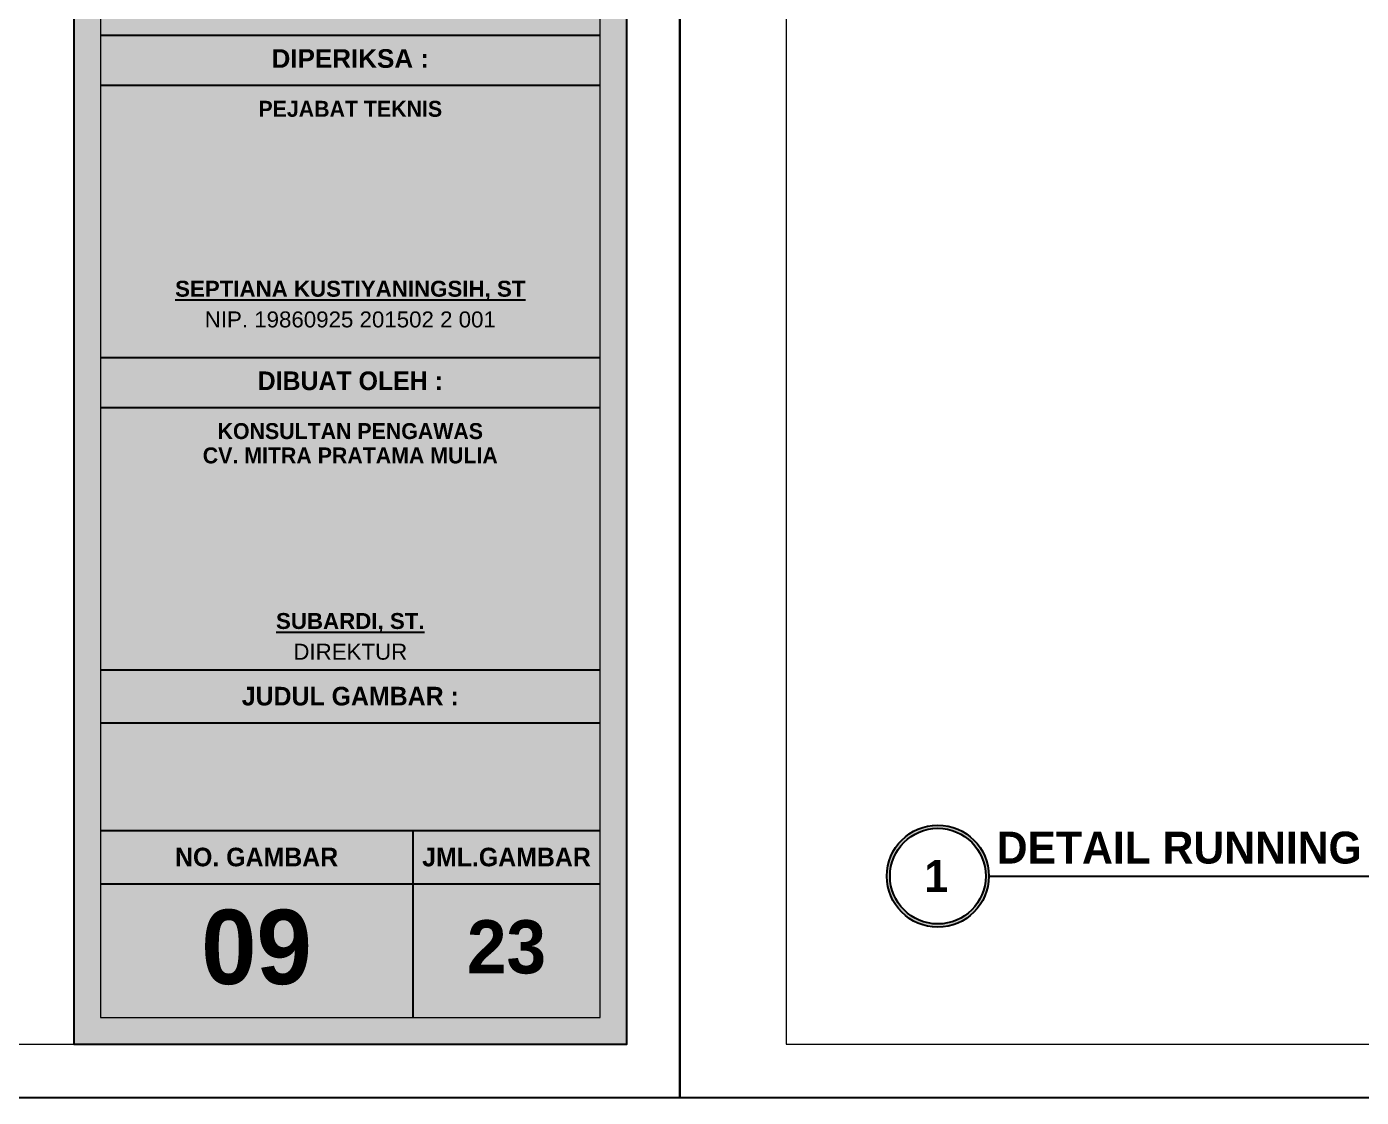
# Model space of a CAD drawing. Header units: centimetres. Extents: x -292707 to 138715, y -53922 to 66277.
# Drawn here: x 36994 to 38876, y -11672 to -10162 of the extents above; entities that cross this region are included whole.
import ezdxf

# ---------------------------------------------------------------- set-up
doc = ezdxf.new("R2010")
doc.units = ezdxf.units.CM
for name, color, linetype in [('A-ALINE-1', 91, 'Continuous'), ('A-ALINE-4', 113, 'Continuous'), ('A-ANNOTATION', 144, 'Continuous'), ('A-TEXT', 254, 'Continuous')]:
    doc.layers.add(name, color=color, linetype=linetype)
doc.layers.add('A-FILL-1', color=250, linetype='Continuous', lineweight=0, true_color=0x333333)
doc.layers.add('A-SWING AREA', color=7, linetype='Continuous', lineweight=0, true_color=0xf7f7f7, transparency=0.2)
doc.styles.add('Scale 170', font='GOTHICB.TTF', dxfattribs={"height": 50})
doc.styles.add('Scale 80', font='GOTHICB.TTF', dxfattribs={"height": 20})

# ---------------------------------------------------------------- blocks, each defined once
blk = doc.blocks.new('jhgkjhkjhkjh')
at = {"layer": 'A-SWING AREA', "transparency": 33554457}
h = blk.add_hatch(color=256, dxfattribs=at)
h.dxf.hatch_style = 1
h.paths.add_polyline_path([(-933.61, 931.53), (-881.61, 931.53), (-881.61, 1218.53), (-933.61, 1218.53)])
at = {"layer": 'A-ALINE-1', "ltscale": 0.25}
blk.add_lwpolyline([(-933.61, 931.53), (-881.61, 931.53), (-881.61, 1218.53), (-933.61, 1218.53)], close=True, dxfattribs=at)
at = {"layer": 'A-ALINE-4', "ltscale": 0.25}
for points in [[(-931.11, 1026.44), (-884.11, 1026.44)], [(-931.11, 1021.72), (-884.11, 1021.72)], [(-931.11, 996.12), (-884.11, 996.12)], [(-931.11, 991.41), (-884.11, 991.41)], [(-931.11, 966.75), (-884.11, 966.75)], [(-931.11, 966.75), (-884.11, 966.75)], [(-931.11, 961.75), (-884.11, 961.75)], [(-931.11, 951.62), (-884.11, 951.62)], [(-901.74, 951.62), (-901.74, 934.03)], [(-931.11, 946.62), (-884.11, 946.62)]]:
    blk.add_lwpolyline(points, dxfattribs=at)
at = {"layer": 'A-FILL-1', "ltscale": 0.25}
blk.add_lwpolyline([(-1286.61, 931.53), (-933.61, 931.53), (-933.61, 1218.53), (-1286.61, 1218.53)], close=True, dxfattribs=at)
at = {"layer": 'A-FILL-1'}
blk.add_lwpolyline([(-931.11, 934.03), (-884.11, 934.03), (-884.11, 1216.03), (-931.11, 1216.03)], close=True, dxfattribs=at)
at = {"layer": 'Defpoints'}
blk.add_lwpolyline([(-1296.61, 926.53), (-876.61, 926.53), (-876.61, 1223.53), (-1296.61, 1223.53)], close=True, dxfattribs=at)
at = {"layer": 'A-TEXT', "ltscale": 0.25, "attachment_point": 5, "style": 'Scale 170'}
for s, width, insert, char_height in [('{\\fArial|b1|i0|c0|p34;DIPERIKSA :}', 47, (-907.61, 1024.22), 1.75), ('PEJABAT TEKNIS', 47, (-907.61, 1019.49), 1.5), ('{\\fArial|b1|i0|c0|p34;\\LSEPTIANA KUSTIYANINGSIH, ST}', 47, (-907.61, 1002.41), 1.5), ('{\\fArial|b0|i0|c0|p34;NIP. 19860925 201502 2 001}', 47, (-907.61, 999.68), 1.5), ('DIBUAT OLEH :', 47, (-907.61, 993.91), 1.75), ('KONSULTAN PENGAWAS', 47, (-907.61, 989.18), 1.5), ('CV. MITRA PRATAMA MULIA', 47, (-907.61, 986.89), 1.5), ('{\\fArial|b1|i0|c0|p34;\\LSUBARDI, ST.}', 47, (-907.61, 971.16), 1.5), ('{\\fArial|b0|i0|c0|p34;DIREKTUR}', 47, (-907.61, 968.43), 1.5), ('{\\fCentury Gothic|b1|i0|c0|p34;JUDUL GAMBAR :}', 47, (-907.61, 964.25), 1.75), ('{\\fCentury Gothic|b1|i0|c0|p34;NO. GAMBAR}', 29.375, (-916.42, 949.12), 1.75), ('{\\fCentury Gothic|b1|i0|c0|p34;JML.GAMBAR}', 29.375, (-892.92, 949.12), 1.75), ('23', 47, (-892.92, 940.65), 5)]:
    blk.add_mtext_dynamic_manual_height_columns(s, width=width, gutter_width=105, heights=[0], dxfattribs=dict(at, insert=insert, char_height=char_height))
blk = doc.blocks.new('*U488')
at = {"layer": 'A-ANNOTATION'}
h = blk.add_hatch(color=256, dxfattribs=at)
h.dxf.hatch_style = 1
h.paths.add_polyline_path([(62379.58, 26197.92, 1), (62443.58, 26197.92, 1)])
h.paths.add_polyline_path([(62441.58, 26197.92, -1), (62381.58, 26197.92, -1)], flags=16)
blk.add_lwpolyline([(62443.58, 26197.92), (63156.86, 26197.92)], dxfattribs=at)
for radius in [32, 30]:
    blk.add_circle((62411.58, 26197.92), radius, dxfattribs=at)

msp = doc.modelspace()

# ---------------------------------------------------------------- block references
at = {"layer": 'A-TEXT'}
for name, p, xscale, yscale, zscale in [('jhgkjhkjhkjh', (51064.4, -25570.2), 15, 15, 15), ('jhgkjhkjhkjh', (57364.4, -25570.2), 15, 15, 15), ('*U488', (-102147, -70305.5), 2.25, 2.25, 2.25)]:
    msp.add_blockref(name, p, dxfattribs=dict(at, xscale=xscale, yscale=yscale, zscale=zscale))

# ---------------------------------------------------------------- texts
at = {"layer": 'A-TEXT', "ltscale": 0.25}
for s, width, gutter_width, insert, char_height, attachment_point, style in [('DETAIL RUNNING TRACK STA +152.38 S/D STA+190.66', 2044.877, 168.8, (39950.5, -11320.6), 45, 6, 'Scale 80'), ('1', 139.5, 168.8, (38276.8, -11360.1), 45, 5, 'Scale 80'), ('09', 440.625, 1575, (37318, -11460.8), 105, 5, 'Scale 170')]:
    msp.add_mtext_dynamic_manual_height_columns(s, width=width, gutter_width=gutter_width, heights=[0], dxfattribs=dict(at, insert=insert, char_height=char_height, attachment_point=attachment_point, style=style))

doc.saveas('drawing.dxf')
